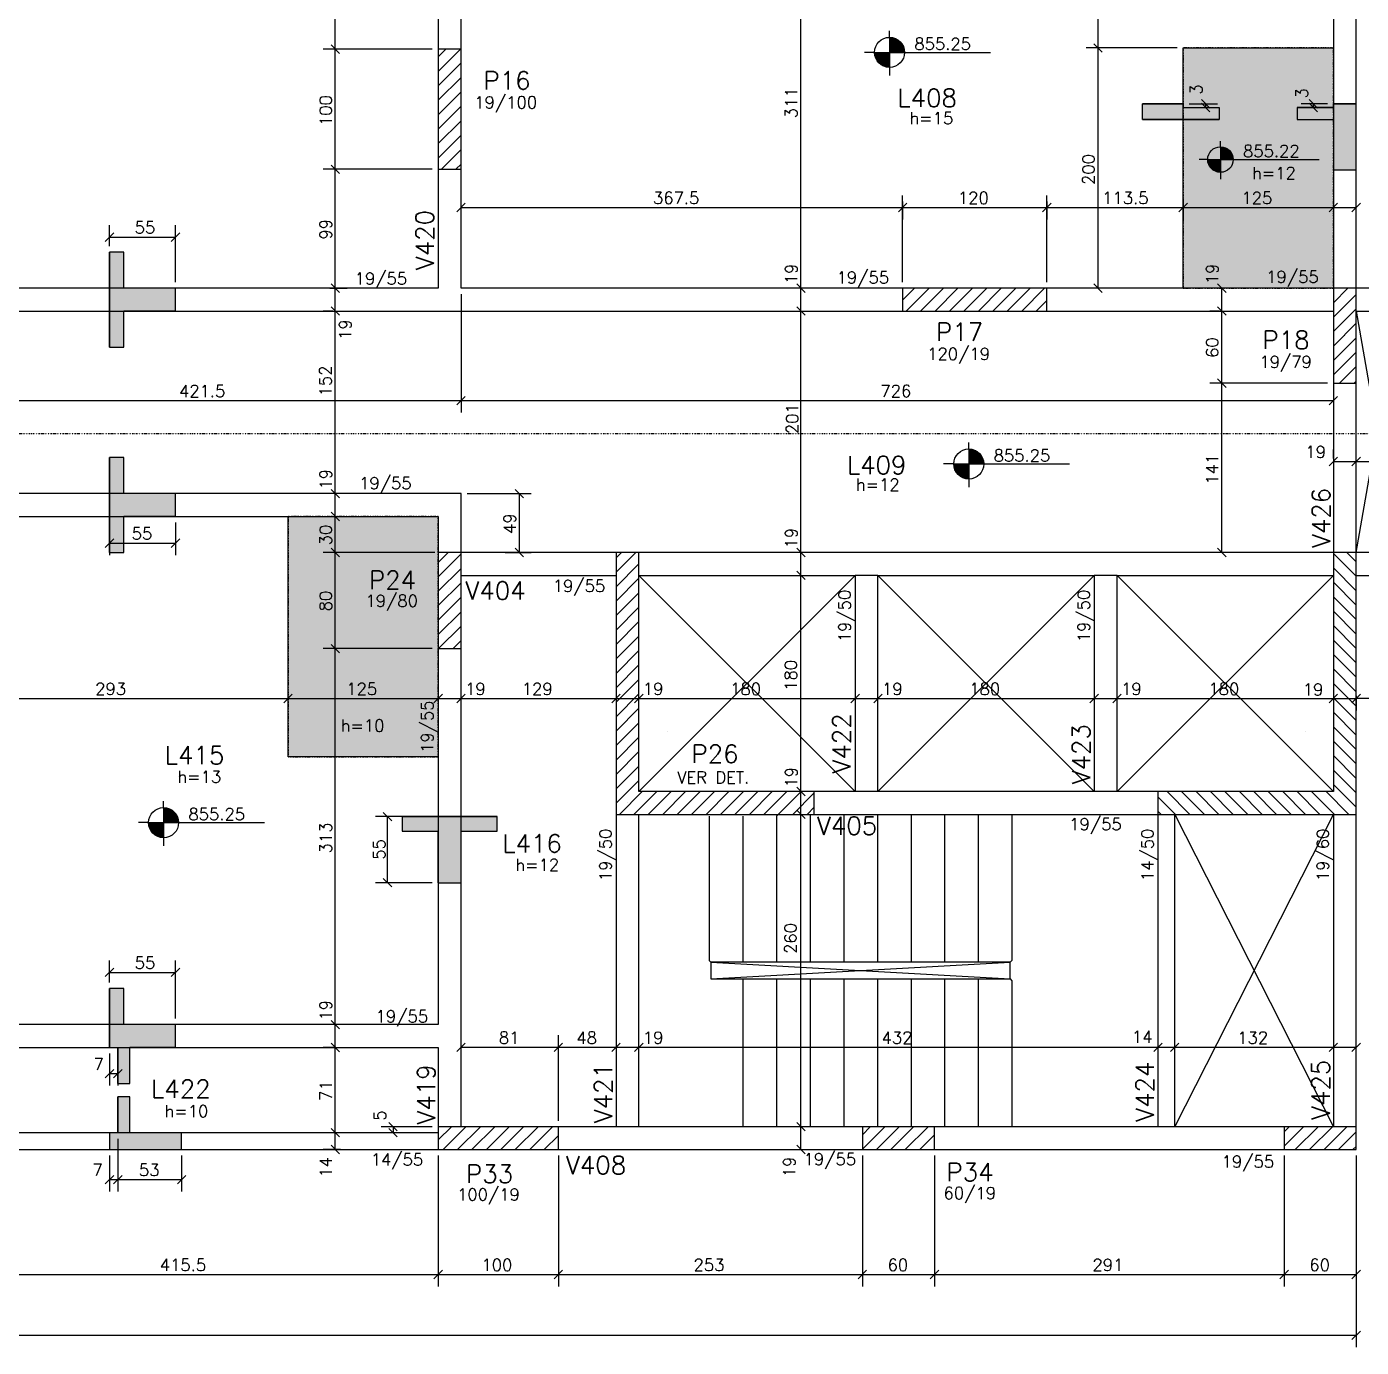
# Model space of a CAD drawing. Extents: x 1435 to 7619, y 830 to 3800.
# Drawn here: x 4366 to 5477, y 1891 to 2991 of the extents above; entities that cross this region are included whole.
import ezdxf

# ---------------------------------------------------------------- set-up
doc = ezdxf.new("R2010")
doc.units = 0
doc.header["$MEASUREMENT"] = 0
doc.linetypes.add('ESTILO_TQS_0004', pattern=[2, 0.5, -0.4, 0.1, -0.4, 0.1, -0.5])
for name, color, linetype in [('1', 1, 'CONTINUOUS'), ('2', 2, 'CONTINUOUS'), ('3', 3, 'CONTINUOUS'), ('4', 4, 'CONTINUOUS'), ('6', 6, 'CONTINUOUS'), ('7', 7, 'CONTINUOUS'), ('8', 8, 'CONTINUOUS'), ('9', 9, 'CONTINUOUS')]:
    doc.layers.add(name, color=color, linetype=linetype)
doc.styles.get("Standard").update_dxf_attribs({"font": 'ROMANS.SHX'})

msp = doc.modelspace()

# ---------------------------------------------------------------- linework, layer by layer
at = {"layer": '1', "linetype": 'Continuous'}
for p, q in [((5472.59, 2553.025), (5507.59, 2754.025)), ((5472.59, 2754.025), (5507.59, 2553.025)), ((5472.59, 2553.025), (5507.59, 2754.025)), ((5472.59, 2754.025), (5507.59, 2553.025)), ((4875.59, 2354.025), (5055.59, 2534.025)), ((4875.59, 2534.025), (5055.59, 2354.025)), ((4875.59, 2354.025), (5055.59, 2534.025)), ((4875.59, 2534.025), (5055.59, 2354.025)), ((5074.59, 2354.025), (5254.59, 2534.025)), ((5074.59, 2534.025), (5254.59, 2354.025)), ((5074.59, 2354.025), (5254.59, 2534.025)), ((5074.59, 2534.025), (5254.59, 2354.025)), ((5273.59, 2354.025), (5453.59, 2534.025)), ((5273.59, 2534.025), (5453.59, 2354.025)), ((5273.59, 2354.025), (5453.59, 2534.025)), ((5273.59, 2534.025), (5453.59, 2354.025)), ((5321.59, 2075.025), (5453.59, 2335.025)), ((5321.59, 2335.025), (5453.59, 2075.025)), ((5321.59, 2075.025), (5453.59, 2335.025)), ((5321.59, 2335.025), (5453.59, 2075.025))]:
    msp.add_line(p, q, dxfattribs=at)
at = {"layer": '2', "linetype": 'Continuous'}
for p, q in [((4626.466779, 2968.489466), (4619.395711, 2975.560534)), ((4626.466779, 2968.489466), (4619.395711, 2975.560534)), ((4626.466779, 2968.489466), (4619.395711, 2975.560534)), ((5261.304787, 2969.489466), (5254.23372, 2976.560534)), ((5261.304787, 2969.489466), (5254.23372, 2976.560534)), ((5343.770676, 2930.013505), (5350.841743, 2922.942437)), ((5343.770676, 2927.013505), (5350.841743, 2919.942437)), ((5433.356939, 2930.013505), (5440.428007, 2922.942437)), ((5433.356939, 2927.013505), (5440.428007, 2919.942437)), ((4626.466779, 2868.489466), (4619.395711, 2875.560534)), ((4626.466779, 2868.489466), (4619.395711, 2875.560534)), ((4724.054466, 2836.645057), (4731.125534, 2843.716124)), ((5091.554466, 2836.645057), (5098.625534, 2843.716124)), ((5211.554466, 2836.645057), (5218.625534, 2843.716124)), ((5211.554466, 2836.645057), (5218.625534, 2843.716124)), ((5325.054466, 2836.645057), (5332.125534, 2843.716124)), ((5325.054466, 2836.645057), (5332.125534, 2843.716124)), ((5450.054466, 2836.645057), (5457.125534, 2843.716124)), ((5450.054466, 2836.645057), (5457.125534, 2843.716124)), ((5450.054466, 2836.645057), (5457.125534, 2843.716124)), ((5469.054466, 2836.645057), (5476.125534, 2843.716124)), ((5469.054466, 2836.645057), (5476.125534, 2843.716124)), ((4431.469817, 2812.023682), (4438.540885, 2819.09475)), ((4431.469817, 2812.023682), (4438.540885, 2819.09475)), ((4486.469817, 2812.023682), (4493.540885, 2819.09475)), ((4486.469817, 2812.023682), (4493.540885, 2819.09475)), ((4626.466779, 2769.489466), (4619.395711, 2776.560534)), ((4626.466779, 2769.489466), (4619.395711, 2776.560534)), ((5014.010328, 2769.489466), (5006.93926, 2776.560534)), ((5014.010328, 2769.489466), (5006.93926, 2776.560534)), ((5014.010328, 2769.489466), (5006.93926, 2776.560534)), ((5261.304787, 2769.489466), (5254.23372, 2776.560534)), ((5364.334157, 2769.489466), (5357.263089, 2776.560534)), ((5364.334157, 2769.489466), (5357.263089, 2776.560534)), ((4626.466779, 2750.489466), (4619.395711, 2757.560534)), ((4626.466779, 2750.489466), (4619.395711, 2757.560534)), ((5014.010328, 2750.489466), (5006.93926, 2757.560534)), ((5014.010328, 2750.489466), (5006.93926, 2757.560534)), ((5155.09, 2763.525), (5155.09, 2763.525)), ((5364.334157, 2750.489466), (5357.263089, 2757.560534)), ((5364.334157, 2750.489466), (5357.263089, 2757.560534)), ((5463.09, 2733.525), (5463.09, 2733.525)), ((5364.334157, 2690.489466), (5357.263089, 2697.560534)), ((5364.334157, 2690.489466), (5357.263089, 2697.560534)), ((4724.054466, 2675.902112), (4731.125534, 2682.973179)), ((4724.054466, 2675.902112), (4731.125534, 2682.973179)), ((5450.054466, 2675.902112), (5457.125534, 2682.973179)), ((5450.054466, 2625.205038), (5457.125534, 2632.276105)), ((5469.054466, 2625.205038), (5476.125534, 2632.276105)), ((5469.054466, 2625.205038), (5476.125534, 2632.276105)), ((4626.466779, 2598.489466), (4619.395711, 2605.560534)), ((4626.466779, 2598.489466), (4619.395711, 2605.560534)), ((4772.554158, 2605.560534), (4779.625226, 2598.489466)), ((4626.466779, 2579.489466), (4619.395711, 2586.560534)), ((4626.466779, 2579.489466), (4619.395711, 2586.560534)), ((4431.469817, 2557.275305), (4438.540885, 2564.346373)), ((4486.469817, 2557.275305), (4493.540885, 2564.346373)), ((4626.466779, 2549.489466), (4619.395711, 2556.560534)), ((4626.466779, 2549.489466), (4619.395711, 2556.560534)), ((4772.554158, 2556.560534), (4779.625226, 2549.489466)), ((5014.010328, 2549.489466), (5006.93926, 2556.560534)), ((5014.010328, 2549.489466), (5006.93926, 2556.560534)), ((5364.334157, 2549.489466), (5357.263089, 2556.560534)), ((5014.010328, 2530.489466), (5006.93926, 2537.560534)), ((5014.010328, 2530.489466), (5006.93926, 2537.560534)), ((4718.09, 2523.025), (4718.09, 2523.025)), ((4626.466779, 2469.489466), (4619.395711, 2476.560534)), ((4626.466779, 2469.489466), (4619.395711, 2476.560534)), ((4580.054466, 2427.94605), (4587.125534, 2435.017118)), ((4580.054466, 2427.94605), (4587.125534, 2435.017118)), ((4705.054466, 2427.94605), (4712.125534, 2435.017118)), ((4705.054466, 2427.94605), (4712.125534, 2435.017118)), ((4705.054466, 2427.94605), (4712.125534, 2435.017118)), ((4724.054466, 2427.94605), (4731.125534, 2435.017118)), ((4724.054466, 2427.94605), (4731.125534, 2435.017118)), ((4853.054466, 2427.94605), (4860.125534, 2435.017118)), ((4853.054466, 2427.94605), (4860.125534, 2435.017118)), ((4872.054466, 2427.94605), (4879.125534, 2435.017118)), ((4872.054466, 2427.94605), (4879.125534, 2435.017118)), ((5052.054466, 2427.94605), (5059.125534, 2435.017118)), ((5052.054466, 2427.94605), (5059.125534, 2435.017118)), ((5071.054466, 2427.94605), (5078.125534, 2435.017118)), ((5071.054466, 2427.94605), (5078.125534, 2435.017118)), ((5251.054466, 2427.94605), (5258.125534, 2435.017118)), ((5251.054466, 2427.94605), (5258.125534, 2435.017118)), ((5270.054466, 2427.94605), (5277.125534, 2435.017118)), ((5270.054466, 2427.94605), (5277.125534, 2435.017118)), ((5450.054466, 2427.94605), (5457.125534, 2435.017118)), ((5450.054466, 2427.94605), (5457.125534, 2435.017118)), ((5469.054466, 2427.94605), (5476.125534, 2435.017118)), ((5469.054466, 2427.94605), (5476.125534, 2435.017118)), ((5476.125534, 2435.017118), (5469.054466, 2427.94605)), ((4899.180659, 2404.115659), (4899.180659, 2404.115659)), ((5429.999341, 2404.115659), (5429.999341, 2404.115659)), ((5014.010328, 2350.489466), (5006.93926, 2357.560534)), ((5014.010328, 2350.489466), (5006.93926, 2357.560534)), ((4866.09, 2344.525), (4866.09, 2344.525)), ((4669.947986, 2329.642791), (4662.876919, 2336.713858)), ((4669.947986, 2329.642791), (4662.876919, 2336.713858)), ((5014.010328, 2331.489466), (5006.93926, 2338.560534)), ((5014.010328, 2331.489466), (5006.93926, 2338.560534)), ((4669.947986, 2274.642791), (4662.876919, 2281.713858)), ((4669.947986, 2274.642791), (4662.876919, 2281.713858)), ((4431.469817, 2199.988981), (4438.540885, 2207.060049)), ((4431.469817, 2199.988981), (4438.540885, 2207.060049)), ((4486.469817, 2199.988981), (4493.540885, 2207.060049)), ((4486.469817, 2199.988981), (4493.540885, 2207.060049)), ((4626.466779, 2156.489466), (4619.395711, 2163.560534)), ((4626.466779, 2156.489466), (4619.395711, 2163.560534)), ((4626.466779, 2137.489466), (4619.395711, 2144.560534)), ((4626.466779, 2137.489466), (4619.395711, 2144.560534)), ((4724.054466, 2137.600859), (4731.125534, 2144.671927)), ((4805.054466, 2137.600859), (4812.125534, 2144.671927)), ((4805.054466, 2137.600859), (4812.125534, 2144.671927)), ((4853.054466, 2137.600859), (4860.125534, 2144.671927)), ((4853.054466, 2137.600859), (4860.125534, 2144.671927)), ((4872.054466, 2137.600859), (4879.125534, 2144.671927)), ((4872.054466, 2137.600859), (4879.125534, 2144.671927)), ((5304.054466, 2137.600859), (5311.125534, 2144.671927)), ((5304.054466, 2137.600859), (5311.125534, 2144.671927)), ((5318.054466, 2137.600859), (5325.125534, 2144.671927)), ((5318.054466, 2137.600859), (5325.125534, 2144.671927)), ((5450.054466, 2137.600859), (5457.125534, 2144.671927)), ((5450.054466, 2137.600859), (5457.125534, 2144.671927)), ((5469.054466, 2137.600859), (5476.125534, 2144.671927)), ((4431.469817, 2115.695846), (4438.540885, 2122.766914)), ((4431.469817, 2115.695846), (4438.540885, 2122.766914)), ((4438.469817, 2115.695846), (4445.540885, 2122.766914)), ((4438.469817, 2115.695846), (4445.540885, 2122.766914)), ((4667.453639, 2078.560534), (4674.524707, 2071.489466)), ((5014.010328, 2071.489466), (5006.93926, 2078.560534)), ((5014.010328, 2071.489466), (5006.93926, 2078.560534)), ((4626.466779, 2066.489466), (4619.395711, 2073.560534)), ((4626.466779, 2066.489466), (4619.395711, 2073.560534)), ((4667.453639, 2073.560534), (4674.524707, 2066.489466)), ((4626.466779, 2052.489466), (4619.395711, 2059.560534)), ((4758.59, 2065.525), (4758.59, 2065.525)), ((5014.010328, 2052.489466), (5006.93926, 2059.560534)), ((5091.59, 2065.525), (5091.59, 2065.525)), ((5442.59, 2065.525), (5442.59, 2065.525)), ((4431.469817, 2027.494242), (4438.540885, 2034.56531)), ((4431.469817, 2027.494242), (4438.540885, 2034.56531)), ((4438.469817, 2027.494242), (4445.540885, 2034.56531)), ((4438.469817, 2027.494242), (4445.540885, 2034.56531)), ((4438.469817, 2027.494242), (4445.540885, 2034.56531)), ((4438.469817, 2027.494242), (4445.540885, 2034.56531)), ((4491.469817, 2027.494242), (4498.540885, 2034.56531)), ((4491.469817, 2027.494242), (4498.540885, 2034.56531)), ((4705.054466, 1948.438085), (4712.125534, 1955.509152)), ((4705.054466, 1948.438085), (4712.125534, 1955.509152)), ((4805.054466, 1948.438085), (4812.125534, 1955.509152)), ((4805.054466, 1948.438085), (4812.125534, 1955.509152)), ((5058.054466, 1948.438085), (5065.125534, 1955.509152)), ((5058.054466, 1948.438085), (5065.125534, 1955.509152)), ((5118.054466, 1948.438085), (5125.125534, 1955.509152)), ((5118.054466, 1948.438085), (5125.125534, 1955.509152)), ((5409.054466, 1948.438085), (5416.125534, 1955.509152)), ((5409.054466, 1948.438085), (5416.125534, 1955.509152)), ((5469.054466, 1948.438085), (5476.125534, 1955.509152)), ((5469.054466, 1897.874697), (5476.125534, 1904.945765))]:
    msp.add_line(p, q, dxfattribs=at)
at = {"layer": '3', "linetype": 'Continuous'}
for p, q in [((5084.206759, 2981.866482), (5084.206759, 2987.371226)), ((5084.206759, 2981.866482), (5084.206759, 2956.866482)), ((5084.206759, 2981.259135), (5088.055884, 2981.259135)), ((5084.206759, 2980.466286), (5089.955222, 2980.466286)), ((5084.206759, 2979.673437), (5091.279017, 2979.673437)), ((5084.206759, 2978.880576), (5092.314278, 2978.880576)), ((5084.206759, 2978.087786), (5093.161618, 2978.087786)), ((5084.206759, 2977.294937), (5093.870627, 2977.294937)), ((4708.59, 2953.550969), (4727.064031, 2972.025)), ((4708.59, 2965.571784), (4715.043216, 2972.025)), ((5071.706759, 2969.366482), (5063.280055, 2969.366482)), ((5084.206712, 2968.573681), (5071.706712, 2968.573681)), ((5071.706759, 2969.366482), (5096.706759, 2969.366482)), ((5084.206712, 2967.780832), (5071.807706, 2967.780832)), ((5084.206712, 2966.987983), (5071.935069, 2966.987983)), ((5084.206712, 2966.195134), (5072.115695, 2966.195134)), ((5084.206759, 2976.502076), (5094.469964, 2976.502076)), ((5084.206759, 2975.709227), (5094.977986, 2975.709227)), ((5084.206759, 2974.916378), (5095.40714, 2974.916378)), ((5084.206759, 2974.123529), (5095.766198, 2974.123529)), ((5084.206759, 2973.33068), (5096.061503, 2973.33068)), ((5084.206759, 2972.537878), (5096.297776, 2972.537878)), ((5084.206759, 2971.745029), (5096.478354, 2971.745029)), ((5084.206759, 2970.95218), (5096.605765, 2970.95218)), ((5084.206759, 2970.159331), (5096.706759, 2970.159331)), ((5096.706759, 2969.366482), (5168.129508, 2969.366482)), ((4708.59, 2941.530154), (4727.59, 2960.530154)), ((5084.206712, 2965.402332), (5072.351968, 2965.402332)), ((5084.206712, 2964.609436), (5072.647273, 2964.609436)), ((5084.206712, 2963.816634), (5073.006331, 2963.816634)), ((5084.206712, 2963.023785), (5073.435485, 2963.023785)), ((5084.206712, 2962.230936), (5073.943507, 2962.230936)), ((5084.206712, 2961.438087), (5074.542891, 2961.438087)), ((5084.206712, 2960.645286), (5075.251853, 2960.645286)), ((5084.206712, 2959.852377), (5076.099192, 2959.852377)), ((5084.206712, 2959.059576), (5077.134454, 2959.059576)), ((5084.206712, 2958.266726), (5078.458249, 2958.266726)), ((5084.206712, 2957.473877), (5080.357634, 2957.473877)), ((5084.206759, 2956.866482), (5084.206759, 2949.99795)), ((4708.59, 2929.509339), (4727.59, 2948.509339)), ((4708.59, 2917.488523), (4727.59, 2936.488523)), ((4708.59, 2905.467708), (4727.59, 2924.467708)), ((4708.59, 2893.446893), (4727.59, 2912.446893)), ((4708.59, 2881.426077), (4727.59, 2900.426077)), ((4711.209738, 2872.025), (4727.59, 2888.405262)), ((5359.632692, 2890.7704), (5359.632692, 2895.449432)), ((5359.632692, 2890.7704), (5359.632692, 2869.5204)), ((5359.632692, 2890.254155), (5362.904448, 2890.254155)), ((5359.632692, 2889.580233), (5364.518885, 2889.580233)), ((5359.632692, 2888.906311), (5365.644111, 2888.906311)), ((5359.632692, 2888.232379), (5366.524083, 2888.232379)), ((5349.007692, 2880.1454), (5341.844993, 2880.1454)), ((5359.632651, 2879.471519), (5349.007651, 2879.471519)), ((5349.007692, 2880.1454), (5370.257692, 2880.1454)), ((5359.632651, 2878.797597), (5349.093496, 2878.797597)), ((5359.632651, 2878.123675), (5349.201755, 2878.123675)), ((5359.632651, 2877.449754), (5349.355287, 2877.449754)), ((5359.632692, 2887.558508), (5367.244322, 2887.558508)), ((5359.632692, 2886.884587), (5367.84698, 2886.884587)), ((5359.632692, 2886.210655), (5368.356416, 2886.210655)), ((5359.632692, 2885.536733), (5368.788235, 2885.536733)), ((5359.632692, 2884.862811), (5369.153015, 2884.862811)), ((5359.632692, 2884.18889), (5369.458215, 2884.18889)), ((5359.632692, 2883.514968), (5369.709224, 2883.514968)), ((5359.632692, 2882.841087), (5369.910056, 2882.841087)), ((5359.632692, 2882.167165), (5370.063548, 2882.167165)), ((5359.632692, 2881.493243), (5370.171847, 2881.493243)), ((5359.632692, 2880.819322), (5370.257692, 2880.819322)), ((5370.257692, 2880.1454), (5441.680441, 2880.1454)), ((4723.230553, 2872.025), (4727.59, 2876.384447)), ((5359.632651, 2876.775872), (5349.556119, 2876.775872)), ((5359.632651, 2876.10191), (5349.807128, 2876.10191)), ((5359.632651, 2875.428029), (5350.112328, 2875.428029)), ((5359.632651, 2874.754107), (5350.477108, 2874.754107)), ((5359.632651, 2874.080186), (5350.908927, 2874.080186)), ((5359.632651, 2873.406264), (5351.418404, 2873.406264)), ((5359.632651, 2872.732383), (5352.021021, 2872.732383)), ((5359.632651, 2872.05841), (5352.74126, 2872.05841)), ((5359.632651, 2871.384529), (5353.621232, 2871.384529)), ((5359.632651, 2870.710607), (5354.746458, 2870.710607)), ((5359.632651, 2870.036686), (5356.360936, 2870.036686)), ((5359.632692, 2869.5204), (5359.632692, 2863.682147)), ((5095.09, 2763.051836), (5105.063164, 2773.025)), ((5098.08398, 2754.025), (5117.08398, 2773.025)), ((5110.104795, 2754.025), (5129.104795, 2773.025)), ((5122.12561, 2754.025), (5141.12561, 2773.025)), ((5134.146425, 2754.025), (5153.146425, 2773.025)), ((5146.167241, 2754.025), (5165.167241, 2773.025)), ((5158.188056, 2754.025), (5177.188056, 2773.025)), ((5170.208871, 2754.025), (5189.208871, 2773.025)), ((5182.229687, 2754.025), (5201.229687, 2773.025)), ((5194.250502, 2754.025), (5213.250502, 2773.025)), ((5453.59, 2760.927377), (5465.687623, 2773.025)), ((5453.59, 2772.948193), (5453.666807, 2773.025)), ((5453.59, 2748.906562), (5472.59, 2767.906562)), ((5206.271317, 2754.025), (5215.09, 2762.843683)), ((5453.59, 2736.885747), (5472.59, 2755.885747)), ((5453.59, 2724.864931), (5472.59, 2743.864931)), ((5453.59, 2712.844116), (5472.59, 2731.844116)), ((5453.59, 2700.823301), (5472.59, 2719.823301)), ((5458.812514, 2694.025), (5472.59, 2707.802486)), ((5470.83333, 2694.025), (5472.59, 2695.78167)), ((5150.186795, 2639.215016), (5150.186795, 2644.71976)), ((5150.186795, 2639.215016), (5150.186795, 2614.215016)), ((5150.186795, 2638.607669), (5154.03592, 2638.607669)), ((5150.186795, 2637.81482), (5155.935258, 2637.81482)), ((5150.186795, 2637.021971), (5157.259053, 2637.021971)), ((5150.186795, 2636.22911), (5158.294314, 2636.22911)), ((5150.186795, 2635.43632), (5159.141654, 2635.43632)), ((5150.186795, 2634.643471), (5159.850663, 2634.643471)), ((5150.186795, 2633.85061), (5160.45, 2633.85061)), ((5150.186795, 2633.057761), (5160.958022, 2633.057761)), ((5137.686795, 2626.715016), (5129.260091, 2626.715016)), ((5150.186747, 2625.922215), (5137.686747, 2625.922215)), ((5137.686795, 2626.715016), (5162.686795, 2626.715016)), ((5150.186747, 2625.129366), (5137.787741, 2625.129366)), ((5150.186747, 2624.336517), (5137.915105, 2624.336517)), ((5150.186747, 2623.543668), (5138.095731, 2623.543668)), ((5150.186747, 2622.750866), (5138.332003, 2622.750866)), ((5150.186747, 2621.95797), (5138.627309, 2621.95797)), ((5150.186795, 2632.264912), (5161.387175, 2632.264912)), ((5150.186795, 2631.472063), (5161.746234, 2631.472063)), ((5150.186795, 2630.679214), (5162.041539, 2630.679214)), ((5150.186795, 2629.886413), (5162.277812, 2629.886413)), ((5150.186795, 2629.093564), (5162.45839, 2629.093564)), ((5150.186795, 2628.300715), (5162.585801, 2628.300715)), ((5150.186795, 2627.507865), (5162.686795, 2627.507865)), ((5162.686795, 2626.715016), (5234.109544, 2626.715016)), ((5150.186747, 2621.165168), (5138.986367, 2621.165168)), ((5150.186747, 2620.372319), (5139.41552, 2620.372319)), ((5150.186747, 2619.57947), (5139.923543, 2619.57947)), ((5150.186747, 2618.786621), (5140.522927, 2618.786621)), ((5150.186747, 2617.99382), (5141.231889, 2617.99382)), ((5150.186747, 2617.200911), (5142.079228, 2617.200911)), ((5150.186747, 2616.40811), (5143.114489, 2616.40811)), ((5150.186747, 2615.615261), (5144.438285, 2615.615261)), ((5150.186747, 2614.822412), (5146.33767, 2614.822412)), ((5150.186795, 2614.215016), (5150.186795, 2607.346484)), ((4708.59, 2544.84325), (4716.77175, 2553.025)), ((4708.59, 2532.822434), (4727.59, 2551.822434)), ((4856.59, 2536.572651), (4873.042349, 2553.025)), ((4856.59, 2548.593466), (4861.021534, 2553.025)), ((5453.59, 2552.272977), (5472.59, 2533.272977)), ((5464.858792, 2553.025), (5472.59, 2545.293792)), ((4708.59, 2520.801619), (4727.59, 2539.801619)), ((4856.59, 2524.551836), (4875.59, 2543.551836)), ((5453.59, 2540.252161), (5472.59, 2521.252161)), ((4708.59, 2508.780804), (4727.59, 2527.780804)), ((4856.59, 2512.53102), (4875.59, 2531.53102)), ((5453.59, 2528.231346), (5472.59, 2509.231346)), ((4708.59, 2496.759988), (4727.59, 2515.759988)), ((4856.59, 2500.510205), (4875.59, 2519.510205)), ((5453.59, 2516.210531), (5472.59, 2497.210531)), ((4708.59, 2484.739173), (4727.59, 2503.739173)), ((4856.59, 2488.48939), (4875.59, 2507.48939)), ((5453.59, 2504.189715), (5472.59, 2485.189715)), ((4708.896642, 2473.025), (4727.59, 2491.718358)), ((4856.59, 2476.468575), (4875.59, 2495.468575)), ((5453.59, 2492.1689), (5472.59, 2473.1689)), ((4720.917457, 2473.025), (4727.59, 2479.697543)), ((4856.59, 2464.447759), (4875.59, 2483.447759)), ((5453.59, 2480.148085), (5472.59, 2461.148085)), ((4856.59, 2452.426944), (4875.59, 2471.426944)), ((5453.59, 2468.12727), (5472.59, 2449.12727)), ((4856.59, 2440.406129), (4875.59, 2459.406129)), ((5453.59, 2456.106454), (5472.59, 2437.106454)), ((4856.59, 2428.385313), (4875.59, 2447.385313)), ((5453.59, 2444.085639), (5472.59, 2425.085639)), ((4856.59, 2416.364498), (4875.59, 2435.364498)), ((4856.59, 2404.343683), (4875.59, 2423.343683)), ((5453.59, 2432.064824), (5472.59, 2413.064824)), ((4856.59, 2392.322868), (4875.59, 2411.322868)), ((5453.59, 2420.044009), (5472.59, 2401.044009)), ((4856.59, 2380.302052), (4875.59, 2399.302052)), ((5453.59, 2408.023193), (5472.59, 2389.023193)), ((5453.59, 2396.002378), (5472.59, 2377.002378)), ((4856.59, 2368.281237), (4875.59, 2387.281237)), ((5453.59, 2383.981563), (5472.59, 2364.981563)), ((4856.59, 2356.260422), (4875.59, 2375.260422)), ((5453.59, 2371.960747), (5472.59, 2352.960747)), ((4856.59, 2344.239606), (4875.59, 2363.239606)), ((5453.59, 2359.939932), (5472.59, 2340.939932)), ((4480.042199, 2340.645008), (4480.042199, 2346.149752)), ((4859.396209, 2335.025), (4878.396209, 2354.025)), ((4871.417024, 2335.025), (4890.417024, 2354.025)), ((4883.437839, 2335.025), (4902.437839, 2354.025)), ((4895.458655, 2335.025), (4914.458655, 2354.025)), ((4907.47947, 2335.025), (4926.47947, 2354.025)), ((4919.500285, 2335.025), (4938.500285, 2354.025)), ((4931.521101, 2335.025), (4950.521101, 2354.025)), ((4943.541916, 2335.025), (4962.541916, 2354.025)), ((4955.562731, 2335.025), (4974.562731, 2354.025)), ((4967.583546, 2335.025), (4986.583546, 2354.025)), ((4979.604362, 2335.025), (4998.604362, 2354.025)), ((4991.625177, 2335.025), (5010.625177, 2354.025)), ((5003.645992, 2335.025), (5021.59, 2352.969008)), ((5307.59, 2349.669333), (5322.234333, 2335.025)), ((5315.255149, 2354.025), (5334.255149, 2335.025)), ((5327.275964, 2354.025), (5346.275964, 2335.025)), ((5339.296779, 2354.025), (5358.296779, 2335.025)), ((5351.317595, 2354.025), (5370.317595, 2335.025)), ((5363.33841, 2354.025), (5382.33841, 2335.025)), ((5375.359225, 2354.025), (5394.359225, 2335.025)), ((5387.38004, 2354.025), (5406.38004, 2335.025)), ((5399.400856, 2354.025), (5418.400856, 2335.025)), ((5411.421671, 2354.025), (5430.421671, 2335.025)), ((5423.442486, 2354.025), (5442.442486, 2335.025)), ((5435.463302, 2354.025), (5454.463302, 2335.025)), ((5447.484117, 2354.025), (5466.484117, 2335.025)), ((4480.042199, 2340.645008), (4480.042199, 2315.645008)), ((4480.042199, 2340.037661), (4483.891324, 2340.037661)), ((4480.042199, 2339.244811), (4485.790662, 2339.244811)), ((4480.042199, 2338.451962), (4487.114457, 2338.451962)), ((4480.042199, 2337.659101), (4488.149719, 2337.659101)), ((4480.042199, 2336.866312), (4488.997058, 2336.866312)), ((4480.042199, 2336.073463), (4489.706067, 2336.073463)), ((4480.042199, 2335.280602), (4490.305404, 2335.280602)), ((4480.042199, 2334.487753), (4490.813426, 2334.487753)), ((4480.042199, 2333.694904), (4491.24258, 2333.694904)), ((4480.042199, 2332.902055), (4491.601638, 2332.902055)), ((5015.666807, 2335.025), (5021.59, 2340.948193)), ((5307.59, 2337.648518), (5310.213518, 2335.025)), ((4467.542199, 2328.145008), (4459.115495, 2328.145008)), ((4480.042152, 2327.352207), (4467.542152, 2327.352207)), ((4467.542199, 2328.145008), (4492.542199, 2328.145008)), ((4480.042152, 2326.559358), (4467.643146, 2326.559358)), ((4480.042152, 2325.766509), (4467.770509, 2325.766509)), ((4480.042152, 2324.973659), (4467.951135, 2324.973659)), ((4480.042152, 2324.180858), (4468.187408, 2324.180858)), ((4480.042152, 2323.387961), (4468.482713, 2323.387961)), ((4480.042152, 2322.59516), (4468.841771, 2322.59516)), ((4480.042152, 2321.802311), (4469.270925, 2321.802311)), ((4480.042199, 2332.109206), (4491.896943, 2332.109206)), ((4480.042199, 2331.316404), (4492.133216, 2331.316404)), ((4480.042199, 2330.523555), (4492.313794, 2330.523555)), ((4480.042199, 2329.730706), (4492.441205, 2329.730706)), ((4480.042199, 2328.937857), (4492.542199, 2328.937857)), ((4492.542199, 2328.145008), (4563.964948, 2328.145008)), ((4480.042152, 2321.009462), (4469.778947, 2321.009462)), ((4480.042152, 2320.216613), (4470.378331, 2320.216613)), ((4480.042152, 2319.423811), (4471.087293, 2319.423811)), ((4480.042152, 2318.630903), (4471.934633, 2318.630903)), ((4480.042152, 2317.838101), (4472.969894, 2317.838101)), ((4480.042152, 2317.045252), (4474.293689, 2317.045252)), ((4480.042152, 2316.252403), (4476.193074, 2316.252403)), ((4480.042199, 2315.645008), (4480.042199, 2308.776476)), ((4708.59, 2064.010638), (4719.604362, 2075.025)), ((4712.625177, 2056.025), (4731.625177, 2075.025)), ((4724.645992, 2056.025), (4743.645992, 2075.025)), ((4736.666807, 2056.025), (4755.666807, 2075.025)), ((4748.687623, 2056.025), (4767.687623, 2075.025)), ((4760.708438, 2056.025), (4779.708438, 2075.025)), ((4772.729253, 2056.025), (4791.729253, 2075.025)), ((4784.750069, 2056.025), (4803.750069, 2075.025)), ((4796.770884, 2056.025), (4808.59, 2067.844116)), ((5061.59, 2056.38618), (5080.22882, 2075.025)), ((5061.59, 2068.406995), (5068.208005, 2075.025)), ((5073.249635, 2056.025), (5092.249635, 2075.025)), ((5085.270451, 2056.025), (5104.270451, 2075.025)), ((5097.291266, 2056.025), (5116.291266, 2075.025)), ((5109.312081, 2056.025), (5121.59, 2068.302919)), ((5412.59, 2058.782537), (5428.832463, 2075.025)), ((5412.59, 2070.803352), (5416.811648, 2075.025)), ((5421.853278, 2056.025), (5440.853278, 2075.025)), ((5433.874094, 2056.025), (5452.874094, 2075.025)), ((5445.894909, 2056.025), (5464.894909, 2075.025)), ((5457.915724, 2056.025), (5472.59, 2070.699276)), ((5121.332896, 2056.025), (5121.59, 2056.282104)), ((5469.93654, 2056.025), (5472.59, 2058.67846))]:
    msp.add_line(p, q, dxfattribs=at)
for points in [[(4708.59, 3053.025), (4708.59, 2972.025)], [(4727.59, 2972.025), (4727.59, 3053.025)], [(5453.59, 3053.025), (5453.59, 2773.025)], [(5472.59, 2773.025), (5472.59, 3053.025)], [(4708.59, 2872.025), (4708.59, 2773.025)], [(4727.59, 2773.025), (4727.59, 2872.025)], [(4708.59, 2773.025), (4306.09, 2773.025)], [(5095.09, 2773.025), (4727.59, 2773.025)], [(5453.59, 2773.025), (5215.09, 2773.025)], [(5521.59, 2773.025), (5472.59, 2773.025)], [(4306.09, 2754.025), (4718.09, 2754.025)], [(4718.09, 2754.025), (5095.09, 2754.025)], [(5215.09, 2754.025), (5453.59, 2754.025)], [(5472.59, 2754.025), (5507.59, 2754.025)], [(5453.59, 2694.025), (5453.59, 2553.025)], [(5472.59, 2553.025), (5472.59, 2694.025)], [(4727.59, 2602.025), (4281.09, 2602.025)], [(4727.59, 2553.025), (4727.59, 2602.025)], [(4290.59, 2583.025), (4708.59, 2583.025)], [(4708.59, 2583.025), (4708.59, 2553.025)], [(4856.59, 2553.025), (4727.59, 2553.025)], [(5065.09, 2553.025), (4875.59, 2553.025)], [(5264.09, 2553.025), (5065.09, 2553.025)], [(5453.59, 2553.025), (5264.09, 2553.025)], [(5507.59, 2553.025), (5472.59, 2553.025)], [(4727.59, 2534.025), (4856.59, 2534.025)], [(4875.59, 2534.025), (5055.59, 2534.025)], [(5055.59, 2534.025), (5055.59, 2354.025)], [(5074.59, 2534.025), (5055.59, 2534.025)], [(5074.59, 2534.025), (5254.59, 2534.025)], [(5074.59, 2354.025), (5074.59, 2534.025)], [(5254.59, 2534.025), (5254.59, 2354.025)], [(5273.59, 2534.025), (5254.59, 2534.025)], [(5273.59, 2534.025), (5453.59, 2534.025)], [(5273.59, 2354.025), (5273.59, 2534.025)], [(5472.59, 2534.025), (5521.59, 2534.025)], [(4708.59, 2473.025), (4708.59, 2160.025)], [(4727.59, 2157.747239), (4727.59, 2473.025)], [(5055.59, 2354.025), (5021.59, 2354.025)], [(5074.59, 2354.025), (5055.59, 2354.025)], [(5254.59, 2354.025), (5074.59, 2354.025)], [(5273.59, 2354.025), (5254.59, 2354.025)], [(5307.59, 2354.025), (5273.59, 2354.025)], [(4856.59, 2335.025), (4856.59, 2075.025)], [(4875.59, 2075.025), (4875.59, 2335.025)], [(5021.59, 2335.025), (5065.09, 2335.025)], [(5065.09, 2335.025), (5264.09, 2335.025)], [(5264.09, 2335.025), (5307.59, 2335.025)], [(5307.59, 2335.025), (5307.59, 2075.025)], [(5321.59, 2075.025), (5321.59, 2335.025)], [(5453.59, 2335.025), (5453.59, 2075.025)], [(5472.59, 2075.025), (5472.59, 2335.025)], [(4708.59, 2160.025), (4290.59, 2160.025)], [(4727.59, 2075.025), (4727.59, 2157.747239)], [(4290.59, 2141.025), (4708.59, 2141.025)], [(4708.59, 2141.025), (4708.59, 2075.025)], [(4708.59, 2070.025), (4293.09, 2070.025)], [(4856.59, 2075.025), (4808.59, 2075.025)], [(4875.59, 2075.025), (4856.59, 2075.025)], [(5061.59, 2075.025), (4875.59, 2075.025)], [(5307.59, 2075.025), (5121.59, 2075.025)], [(5321.59, 2075.025), (5307.59, 2075.025)], [(5412.59, 2075.025), (5321.59, 2075.025)], [(4293.09, 2056.025), (4708.59, 2056.025)], [(4808.59, 2056.025), (4866.09, 2056.025)], [(4866.09, 2056.025), (5061.59, 2056.025)], [(5121.59, 2056.025), (5314.59, 2056.025)], [(5314.59, 2056.025), (5412.59, 2056.025)]]:
    msp.add_lwpolyline(points, dxfattribs=at)
at = {"layer": '3', "linetype": 'ESTILO_TQS_0004'}
for points in [[(5328.59, 2773.025), (5453.59, 2773.025), (5453.59, 2973.025), (5328.59, 2973.025), (5328.59, 2773.025)], [(4583.59, 2383.025), (4708.59, 2383.025), (4708.59, 2583.025), (4583.59, 2583.025), (4583.59, 2383.025)]]:
    msp.add_lwpolyline(points, dxfattribs=at)
at = {"layer": '3', "linetype": 'Continuous'}
for centre, radius in [((5084.206759, 2969.366482), 12.5), ((5359.632692, 2880.1454), 10.625), ((5150.186795, 2626.715016), 12.5), ((4480.042199, 2328.145008), 12.5)]:
    msp.add_circle(centre, radius, dxfattribs=at)
at = {"layer": '6', "linetype": 'Continuous'}
for p, q in [((5328.59, 2926.477971), (5294.621745, 2926.477971)), ((5328.59, 2923.477971), (5328.59, 2926.477971)), ((5328.59, 2923.477971), (5358.59, 2923.477971)), ((5423.59, 2923.477971), (5453.59, 2923.477971)), ((5453.59, 2926.477971), (5472.59, 2926.477971)), ((5453.59, 2923.477971), (5453.59, 2926.477971)), ((5472.59, 2926.477971), (5472.59, 2926.477971)), ((5472.59, 2914.477971), (5472.59, 2926.477971)), ((5294.621745, 2913.477971), (5358.59, 2913.477971)), ((5423.59, 2913.477971), (5453.59, 2913.477971)), ((5453.59, 2913.477971), (5453.59, 2871.477971)), ((5472.59, 2871.477971), (5472.59, 2914.477971)), ((5472.59, 2914.477971), (5472.59, 2914.477971)), ((5453.59, 2871.477971), (5472.59, 2871.477971)), ((4435.005351, 2773.025), (4435.005351, 2803.025)), ((4447.005351, 2773.025), (4447.005351, 2803.025)), ((4435.005351, 2754.025), (4435.005351, 2773.025)), ((4490.005351, 2773.025), (4447.005351, 2773.025)), ((4490.005351, 2754.025), (4490.005351, 2773.025)), ((4435.005351, 2724.025), (4435.005351, 2754.025)), ((4447.005351, 2724.025), (4447.005351, 2754.025)), ((4490.005351, 2754.025), (4447.005351, 2754.025)), ((4435.005351, 2602.025), (4435.005351, 2632.025)), ((4447.005351, 2602.025), (4447.005351, 2632.025)), ((4435.005351, 2583.025), (4435.005351, 2602.025)), ((4490.005351, 2602.025), (4447.005351, 2602.025)), ((4490.005351, 2583.025), (4490.005351, 2602.025)), ((4435.005351, 2553.025), (4435.005351, 2583.025)), ((4447.005351, 2553.025), (4447.005351, 2583.025)), ((4490.005351, 2583.025), (4447.005351, 2583.025)), ((4678.59, 2333.178324), (4708.59, 2333.178324)), ((4708.59, 2333.178324), (4727.59, 2333.178324)), ((4727.59, 2333.178324), (4757.59, 2333.178324)), ((4678.59, 2321.178324), (4708.59, 2321.178324)), ((4708.59, 2278.178324), (4708.59, 2321.178324)), ((4727.59, 2278.178324), (4727.59, 2321.178324)), ((4727.59, 2321.178324), (4757.59, 2321.178324)), ((4708.59, 2278.178324), (4727.59, 2278.178324)), ((4435.005351, 2160.025), (4435.005351, 2190.025)), ((4447.005351, 2160.025), (4447.005351, 2190.025)), ((4435.005351, 2141.025), (4435.005351, 2160.025)), ((4490.005351, 2160.025), (4447.005351, 2160.025)), ((4490.005351, 2141.025), (4490.005351, 2160.025)), ((4435.005351, 2141.025), (4442.005351, 2141.025)), ((4442.005351, 2141.025), (4442.005351, 2141.025)), ((4442.005351, 2111.025), (4442.005351, 2141.025)), ((4452.005351, 2111.025), (4452.005351, 2141.025)), ((4490.005351, 2141.025), (4452.005351, 2141.025)), ((4442.005351, 2100.025), (4442.005351, 2100.025)), ((4442.005351, 2070.025), (4442.005351, 2100.025)), ((4452.005351, 2070.025), (4452.005351, 2100.025)), ((4442.005351, 2070.025), (4435.005351, 2070.025)), ((4435.005351, 2070.025), (4435.005351, 2056.025)), ((4495.005351, 2070.025), (4452.005351, 2070.025)), ((4495.005351, 2056.025), (4495.005351, 2070.025)), ((4435.005351, 2056.025), (4495.005351, 2056.025))]:
    msp.add_line(p, q, dxfattribs=at)
at = {"layer": '7', "linetype": 'Continuous'}
for points in [[(4708.59, 2872.025), (4727.59, 2872.025), (4727.59, 2972.025), (4708.59, 2972.025), (4708.59, 2872.025)], [(5095.09, 2754.025), (5215.09, 2754.025), (5215.09, 2773.025), (5095.09, 2773.025), (5095.09, 2754.025)], [(5453.59, 2694.025), (5472.59, 2694.025), (5472.59, 2773.025), (5453.59, 2773.025), (5453.59, 2694.025)], [(4708.59, 2473.025), (4727.59, 2473.025), (4727.59, 2553.025), (4708.59, 2553.025), (4708.59, 2473.025)], [(4856.59, 2335.025), (5021.59, 2335.025), (5021.59, 2354.025), (4875.59, 2354.025), (4875.59, 2553.025), (4856.59, 2553.025), (4856.59, 2335.025)], [(5472.59, 2335.025), (5472.59, 2553.025), (5453.59, 2553.025), (5453.59, 2354.025), (5307.59, 2354.025), (5307.59, 2335.025), (5472.59, 2335.025)], [(4708.59, 2056.025), (4808.59, 2056.025), (4808.59, 2075.025), (4708.59, 2075.025), (4708.59, 2056.025)], [(5061.59, 2056.025), (5121.59, 2056.025), (5121.59, 2075.025), (5061.59, 2075.025), (5061.59, 2056.025)], [(5412.59, 2056.025), (5472.59, 2056.025), (5472.59, 2075.025), (5412.59, 2075.025), (5412.59, 2056.025)]]:
    msp.add_lwpolyline(points, dxfattribs=at)
at = {"layer": '8', "linetype": 'Continuous'}
for points in [[(5358.59, 2913.477971), (5294.621745, 2913.477971), (5294.621745, 2926.477971), (5328.59, 2926.477971), (5328.59, 2923.477971), (5358.59, 2923.477971), (5358.59, 2913.477971)], [(5423.59, 2913.477971), (5453.59, 2913.477971), (5453.59, 2871.477971), (5472.59, 2871.477971), (5472.59, 2926.477971), (5453.59, 2926.477971), (5453.59, 2923.477971), (5423.59, 2923.477971), (5423.59, 2913.477971)], [(4435.005351, 2724.025), (4447.005351, 2724.025), (4447.005351, 2754.025), (4490.005351, 2754.025), (4490.005351, 2773.025), (4447.005351, 2773.025), (4447.005351, 2803.025), (4435.005351, 2803.025), (4435.005351, 2724.025)], [(4435.005351, 2553.025), (4447.005351, 2553.025), (4447.005351, 2583.025), (4490.005351, 2583.025), (4490.005351, 2602.025), (4447.005351, 2602.025), (4447.005351, 2632.025), (4435.005351, 2632.025), (4435.005351, 2553.025)], [(4678.59, 2333.178324), (4678.59, 2321.178324), (4708.59, 2321.178324), (4708.59, 2278.178324), (4727.59, 2278.178324), (4727.59, 2321.178324), (4757.59, 2321.178324), (4757.59, 2333.178324), (4678.59, 2333.178324)], [(4442.005351, 2111.025), (4452.005351, 2111.025), (4452.005351, 2141.025), (4490.005351, 2141.025), (4490.005351, 2160.025), (4447.005351, 2160.025), (4447.005351, 2190.025), (4435.005351, 2190.025), (4435.005351, 2141.025), (4442.005351, 2141.025), (4442.005351, 2111.025)], [(4435.005351, 2056.025), (4495.005351, 2056.025), (4495.005351, 2070.025), (4452.005351, 2070.025), (4452.005351, 2100.025), (4442.005351, 2100.025), (4442.005351, 2070.025), (4435.005351, 2070.025), (4435.005351, 2056.025)]]:
    msp.add_lwpolyline(points, dxfattribs=at)
for points in [[(5294.621745, 2926.477971), (5328.59, 2926.477971), (5294.621745, 2913.477971)], [(5328.59, 2926.477971), (5328.59, 2923.477971), (5294.621745, 2913.477971)], [(5294.621745, 2913.477971), (5328.59, 2923.477971), (5358.59, 2913.477971)], [(5328.59, 2923.477971), (5358.59, 2923.477971), (5358.59, 2913.477971)], [(5423.59, 2923.477971), (5453.59, 2913.477971), (5453.59, 2923.477971)], [(5423.59, 2923.477971), (5423.59, 2913.477971), (5453.59, 2913.477971)], [(5453.59, 2926.477971), (5472.59, 2871.477971), (5472.59, 2926.477971)], [(5453.59, 2923.477971), (5472.59, 2871.477971), (5453.59, 2926.477971)], [(5453.59, 2923.477971), (5453.59, 2913.477971), (5472.59, 2871.477971)], [(5472.59, 2871.477971), (5453.59, 2913.477971), (5453.59, 2871.477971)], [(4447.005351, 2803.025), (4435.005351, 2803.025), (4447.005351, 2724.025)], [(4447.005351, 2724.025), (4435.005351, 2803.025), (4435.005351, 2724.025)], [(4447.005351, 2773.025), (4447.005351, 2724.025), (4447.005351, 2803.025)], [(4490.005351, 2773.025), (4447.005351, 2754.025), (4490.005351, 2754.025)], [(4447.005351, 2773.025), (4447.005351, 2754.025), (4490.005351, 2773.025)], [(4447.005351, 2773.025), (4447.005351, 2724.025), (4447.005351, 2754.025)], [(4447.005351, 2553.025), (4447.005351, 2632.025), (4435.005351, 2632.025)], [(4435.005351, 2632.025), (4435.005351, 2553.025), (4447.005351, 2553.025)], [(4447.005351, 2602.025), (4447.005351, 2632.025), (4447.005351, 2553.025)], [(4490.005351, 2583.025), (4490.005351, 2602.025), (4447.005351, 2583.025)], [(4490.005351, 2602.025), (4447.005351, 2602.025), (4447.005351, 2583.025)], [(4447.005351, 2583.025), (4447.005351, 2602.025), (4447.005351, 2553.025)], [(4678.59, 2333.178324), (4678.59, 2321.178324), (4708.59, 2321.178324)], [(4678.59, 2333.178324), (4708.59, 2321.178324), (4757.59, 2333.178324)], [(4708.59, 2321.178324), (4727.59, 2321.178324), (4757.59, 2333.178324)], [(4727.59, 2321.178324), (4757.59, 2321.178324), (4757.59, 2333.178324)], [(4708.59, 2278.178324), (4727.59, 2278.178324), (4708.59, 2321.178324)], [(4727.59, 2278.178324), (4727.59, 2321.178324), (4708.59, 2321.178324)], [(4442.005351, 2141.025), (4447.005351, 2190.025), (4435.005351, 2190.025)], [(4442.005351, 2141.025), (4435.005351, 2190.025), (4435.005351, 2141.025)], [(4442.005351, 2141.025), (4447.005351, 2160.025), (4447.005351, 2190.025)], [(4442.005351, 2141.025), (4452.005351, 2111.025), (4447.005351, 2160.025)], [(4452.005351, 2141.025), (4490.005351, 2160.025), (4447.005351, 2160.025)], [(4452.005351, 2141.025), (4447.005351, 2160.025), (4452.005351, 2111.025)], [(4452.005351, 2141.025), (4490.005351, 2141.025), (4490.005351, 2160.025)], [(4442.005351, 2141.025), (4442.005351, 2111.025), (4452.005351, 2111.025)], [(4452.005351, 2100.025), (4442.005351, 2100.025), (4452.005351, 2070.025)], [(4442.005351, 2100.025), (4442.005351, 2070.025), (4452.005351, 2070.025)], [(4442.005351, 2070.025), (4435.005351, 2070.025), (4495.005351, 2056.025)], [(4495.005351, 2056.025), (4435.005351, 2070.025), (4435.005351, 2056.025)], [(4452.005351, 2070.025), (4442.005351, 2070.025), (4495.005351, 2056.025)], [(4495.005351, 2056.025), (4495.005351, 2070.025), (4452.005351, 2070.025)]]:
    msp.add_solid(points, dxfattribs=at)
at = {"layer": '9', "linetype": 'Continuous'}
for p, q in [((4622.931245, 2972.025), (4622.931245, 3084.025)), ((5010.474794, 2773.025), (5010.474794, 3084.025)), ((5257.769254, 2973.025), (5257.769254, 3084.025)), ((4703.59, 2972.025), (4612.931245, 2972.025)), ((4650.069833, 2972.025), (4612.931245, 2972.025)), ((4622.931245, 2872.025), (4622.931245, 2972.025)), ((5323.59, 2973.025), (5247.769254, 2973.025)), ((5257.769254, 2773.025), (5257.769254, 2973.025)), ((5333.59, 2926.477971), (5357.306209, 2926.477971)), ((5344.348065, 2923.477971), (5357.306209, 2923.477971)), ((5347.306209, 2926.477971), (5347.306209, 2923.477971)), ((5448.59, 2926.477971), (5426.892473, 2926.477971)), ((5435.722834, 2923.477971), (5426.892473, 2923.477971)), ((5436.892473, 2926.477971), (5436.892473, 2923.477971)), ((4703.59, 2872.025), (4612.931245, 2872.025)), ((4622.931245, 2773.025), (4622.931245, 2872.025)), ((4727.59, 2820.794713), (4727.59, 2850.180591)), ((5095.09, 2778.025), (5095.09, 2850.180591)), ((5095.09, 2845.180591), (5095.09, 2830.180591)), ((5215.09, 2778.025), (5215.09, 2850.180591)), ((5215.09, 2845.180591), (5215.09, 2830.180591)), ((5215.09, 2845.180591), (5215.09, 2830.180591)), ((5328.59, 2846.860146), (5328.59, 2830.180591)), ((4727.59, 2840.180591), (5095.09, 2840.180591)), ((5095.09, 2840.180591), (5215.09, 2840.180591)), ((5215.09, 2840.180591), (5328.59, 2840.180591)), ((5328.59, 2840.180591), (5453.59, 2840.180591)), ((5453.59, 2843.258446), (5453.59, 2830.180591)), ((5453.59, 2840.180591), (5472.59, 2840.180591)), ((4435.005351, 2808.025), (4435.005351, 2825.559216)), ((4435.005351, 2808.025), (4435.005351, 2825.559216)), ((4490.005351, 2778.025), (4490.005351, 2825.559216)), ((4490.005351, 2778.025), (4490.005351, 2825.559216)), ((4435.005351, 2815.559216), (4490.005351, 2815.559216)), ((4435.005351, 2815.559216), (4490.005351, 2815.559216)), ((4618.272156, 2773.025), (4632.931245, 2773.025)), ((4622.931245, 2754.025), (4622.931245, 2773.025)), ((4727.59, 2768.025), (4727.59, 2669.437645)), ((5010.474794, 2754.025), (5010.474794, 2773.025)), ((5278.301404, 2773.025), (5247.769254, 2773.025)), ((5362.881931, 2773.025), (5350.798623, 2773.025)), ((5363.448634, 2773.025), (5350.798623, 2773.025)), ((5360.798623, 2754.025), (5360.798623, 2773.025)), ((4620.996272, 2754.025), (4612.931245, 2754.025)), ((4622.931245, 2602.025), (4622.931245, 2754.025)), ((4727.59, 2749.025), (4727.59, 2669.437645)), ((5010.474794, 2553.025), (5010.474794, 2754.025)), ((5358.715279, 2754.025), (5350.798623, 2754.025)), ((5360.798623, 2694.025), (5360.798623, 2754.025)), ((5448.59, 2694.025), (5350.798623, 2694.025)), ((5360.798623, 2553.025), (5360.798623, 2694.025)), ((5453.59, 2689.025), (5453.59, 2669.437645)), ((4306.09, 2679.437645), (4727.59, 2679.437645)), ((4727.59, 2679.437645), (5453.59, 2679.437645)), ((5453.59, 2631.287198), (5453.59, 2638.740572)), ((5472.59, 2633.214849), (5472.59, 2638.740572)), ((5453.59, 2628.740572), (5472.59, 2628.740572)), ((5472.59, 2628.740572), (5507.59, 2628.740572)), ((4620.598323, 2602.025), (4612.931245, 2602.025)), ((4622.931245, 2583.025), (4622.931245, 2602.025)), ((4732.59, 2602.025), (4786.089692, 2602.025)), ((4776.089692, 2602.025), (4776.089692, 2553.025)), ((4435.005351, 2578.025), (4435.005351, 2550.810839)), ((4490.005351, 2578.025), (4490.005351, 2550.810839)), ((4621.003449, 2583.025), (4632.931245, 2583.025)), ((4622.931245, 2553.025), (4622.931245, 2583.025)), ((4435.005351, 2560.810839), (4490.005351, 2560.810839)), ((4705.822265, 2553.025), (4612.931245, 2553.025)), ((4622.931245, 2473.025), (4622.931245, 2553.025)), ((4764.264124, 2553.025), (4786.089692, 2553.025)), ((5010.474794, 2534.025), (5010.474794, 2553.025)), ((5367.881913, 2553.025), (5350.798623, 2553.025)), ((5010.474794, 2354.025), (5010.474794, 2534.025)), ((4703.59, 2473.025), (4612.931245, 2473.025)), ((4622.931245, 2160.025), (4622.931245, 2473.025)), ((4583.59, 2431.924445), (4583.59, 2441.481584)), ((5472.59, 2433.603959), (5472.59, 2421.481584)), ((4290.59, 2431.481584), (4583.59, 2431.481584)), ((4583.59, 2431.481584), (4708.59, 2431.481584)), ((4708.59, 2431.481584), (4727.59, 2431.481584)), ((4727.59, 2431.481584), (4856.59, 2431.481584)), ((4856.59, 2431.481584), (4875.59, 2431.481584)), ((4875.59, 2431.481584), (5055.59, 2431.481584)), ((5055.59, 2431.481584), (5074.59, 2431.481584)), ((5074.59, 2431.481584), (5254.59, 2431.481584)), ((5254.59, 2431.481584), (5273.59, 2431.481584)), ((5273.59, 2431.481584), (5453.59, 2431.481584)), ((5453.59, 2431.481584), (5472.59, 2431.481584)), ((5521.59, 2431.481584), (5472.59, 2431.481584)), ((5010.474794, 2335.025), (5010.474794, 2354.025)), ((4680.081205, 2333.178324), (4656.412453, 2333.178324)), ((4680.081205, 2333.178324), (4656.412453, 2333.178324)), ((4666.412453, 2278.178324), (4666.412453, 2333.178324)), ((4666.412453, 2278.178324), (4666.412453, 2333.178324)), ((4934.09, 2333.525), (4934.09, 2213.525)), ((4962.09, 2333.525), (4962.09, 2212.025)), ((4991.59, 2335.025), (4990.09, 2333.525)), ((4990.09, 2333.525), (4990.09, 2212.025)), ((5014.010328, 2331.489466), (5006.93926, 2338.560534)), ((5014.010328, 2331.489466), (5006.93926, 2338.560534)), ((5014.010328, 2331.489466), (5006.93926, 2338.560534)), ((5014.010328, 2331.489466), (5006.93926, 2338.560534)), ((5010.474794, 2075.025), (5010.474794, 2335.025)), ((5010.474794, 2075.025), (5010.474794, 2335.025)), ((5010.474794, 2075.025), (5010.474794, 2335.025)), ((5018.09, 2335.025), (5018.09, 2212.025)), ((5046.09, 2335.025), (5046.09, 2212.025)), ((5074.09, 2335.025), (5074.09, 2212.025)), ((5102.09, 2335.025), (5102.09, 2212.025)), ((5130.09, 2335.025), (5130.09, 2212.025)), ((5158.09, 2335.025), (5158.09, 2212.025)), ((5186.09, 2335.025), (5186.09, 2213.525)), ((4703.59, 2278.178324), (4656.412453, 2278.178324)), ((4703.59, 2278.178324), (4656.412453, 2278.178324)), ((4435.005351, 2195.025), (4435.005351, 2213.524515)), ((4435.005351, 2195.025), (4435.005351, 2213.524515)), ((4490.005351, 2165.025), (4490.005351, 2213.524515)), ((4490.005351, 2165.025), (4490.005351, 2213.524515)), ((4935.59, 2212.025), (4934.09, 2213.525)), ((4935.59, 2212.025), (5184.59, 2198.025)), ((4935.59, 2198.025), (5184.59, 2212.025)), ((5184.59, 2212.025), (5186.09, 2213.525)), ((4435.005351, 2203.524515), (4490.005351, 2203.524515)), ((4435.005351, 2203.524515), (4490.005351, 2203.524515)), ((4962.09, 2198.025), (4962.09, 2075.025)), ((4990.09, 2198.025), (4990.09, 2075.025)), ((5018.09, 2198.025), (5018.09, 2075.025)), ((5046.09, 2198.025), (5046.09, 2075.025)), ((5074.09, 2198.025), (5074.09, 2075.025)), ((5102.09, 2198.025), (5102.09, 2075.025)), ((5130.09, 2198.025), (5130.09, 2075.025)), ((5158.09, 2198.025), (5158.09, 2075.025)), ((5184.59, 2198.025), (5186.09, 2196.525)), ((5186.09, 2196.525), (5186.09, 2075.025)), ((4618.214804, 2160.025), (4612.931245, 2160.025)), ((4622.931245, 2141.025), (4622.931245, 2160.025)), ((4808.59, 2080.025), (4808.59, 2151.136393)), ((4435.005351, 2136.025), (4435.005351, 2109.23138)), ((4435.005351, 2136.025), (4435.005351, 2109.23138)), ((4623.318882, 2141.025), (4612.931245, 2141.025)), ((4622.931245, 2070.025), (4622.931245, 2141.025)), ((4727.59, 2141.136393), (4808.59, 2141.136393)), ((4808.59, 2141.136393), (4856.59, 2141.136393)), ((4856.59, 2141.136393), (4875.59, 2141.136393)), ((4875.59, 2141.136393), (5307.59, 2141.136393)), ((5307.59, 2141.136393), (5321.59, 2141.136393)), ((5321.59, 2141.136393), (5453.59, 2141.136393)), ((5453.59, 2141.136393), (5472.59, 2141.136393)), ((4435.005351, 2119.23138), (4442.005351, 2119.23138)), ((4435.005351, 2119.23138), (4442.005351, 2119.23138)), ((4442.005351, 2118.766763), (4442.005351, 2109.23138)), ((4442.005351, 2118.766763), (4442.005351, 2109.23138)), ((5014.010328, 2071.489466), (5006.93926, 2078.560534)), ((5014.010328, 2071.489466), (5006.93926, 2078.560534)), ((5014.010328, 2071.489466), (5006.93926, 2078.560534)), ((5014.010328, 2071.489466), (5006.93926, 2078.560534)), ((4626.43804, 2070.025), (4612.931245, 2070.025)), ((4622.931245, 2056.025), (4622.931245, 2070.025)), ((4703.59, 2075.025), (4660.989173, 2075.025)), ((4683.178174, 2070.025), (4660.989173, 2070.025)), ((4670.989173, 2075.025), (4670.989173, 2070.025)), ((5010.474794, 2056.025), (5010.474794, 2075.025)), ((4442.005351, 2065.025), (4442.005351, 2021.029776)), ((4442.005351, 2065.025), (4442.005351, 2021.029776)), ((4627.28872, 2056.025), (4612.931245, 2056.025)), ((5091.59, 2065.525), (5091.59, 2065.525)), ((4435.005351, 2051.025), (4435.005351, 2021.029776)), ((4435.005351, 2051.025), (4435.005351, 2021.029776)), ((4495.005351, 2051.025), (4495.005351, 2021.029776)), ((4495.005351, 2051.025), (4495.005351, 2021.029776)), ((4708.59, 2051.025), (4708.59, 1941.973619)), ((4808.59, 2051.025), (4808.59, 1941.973619)), ((5061.59, 2051.025), (5061.59, 1941.973619)), ((5121.59, 2051.025), (5121.59, 1941.973619)), ((5412.59, 2051.025), (5412.59, 1941.973619)), ((5472.59, 2051.025), (5472.59, 1941.973619)), ((4435.005351, 2031.029776), (4442.005351, 2031.029776)), ((4435.005351, 2031.029776), (4442.005351, 2031.029776)), ((4442.005351, 2031.029776), (4495.005351, 2031.029776)), ((4442.005351, 2031.029776), (4495.005351, 2031.029776)), ((4293.09, 1951.973619), (4708.59, 1951.973619)), ((4708.59, 1951.973619), (4808.59, 1951.973619)), ((4808.59, 1951.973619), (5061.59, 1951.973619)), ((5061.59, 1951.973619), (5121.59, 1951.973619)), ((5121.59, 1951.973619), (5412.59, 1951.973619)), ((5412.59, 1951.973619), (5472.59, 1951.973619)), ((5472.59, 1946.973619), (5472.59, 1891.410231)), ((2099.09, 1901.410231), (5472.59, 1901.410231))]:
    msp.add_line(p, q, dxfattribs=at)
at = {"layer": '9', "linetype": 'ESTILO_TQS_0004'}
msp.add_line((1835.89007, 2652.025), (5717.148403, 2652.025), dxfattribs=at)
at = {"layer": '9', "linetype": 'Continuous'}
for points in [[(5453.59, 2773.025), (5328.59, 2773.025), (5328.59, 2973.025), (5453.59, 2973.025), (5453.59, 2773.025)], [(4708.59, 2383.025), (4583.59, 2383.025), (4583.59, 2583.025), (4708.59, 2583.025), (4708.59, 2383.025)], [(4935.59, 2198.025), (5184.59, 2198.025), (5184.59, 2212.025), (4935.59, 2212.025), (4935.59, 2198.025)]]:
    msp.add_lwpolyline(points, dxfattribs=at)
for points in [[(5328.59, 2773.025), (5328.59, 2973.025), (5453.59, 2773.025)], [(5328.59, 2973.025), (5453.59, 2973.025), (5453.59, 2773.025)], [(5453.59, 2773.025), (5453.59, 2773.025), (5453.59, 2973.025)], [(4583.59, 2383.025), (4583.59, 2583.025), (4708.59, 2383.025)], [(4583.59, 2583.025), (4708.59, 2583.025), (4708.59, 2383.025)], [(4708.59, 2383.025), (4708.59, 2383.025), (4708.59, 2583.025)]]:
    msp.add_solid(points, dxfattribs=at)

# ---------------------------------------------------------------- texts
at = {"layer": '2', "linetype": 'Continuous'}
for s, p in [('100', (4619.931245, 2908.025)), ('311', (5007.474794, 2914.525)), ('3', (5344.49346, 2934.1127)), ('3', (5432.360329, 2930.981804)), ('200', (5254.769254, 2859.025)), ('99', (4619.931245, 2813.525)), ('19', (5007.474794, 2776.35833)), ('19', (5357.798623, 2776.35833)), ('19', (4636.239659, 2730.021724)), ('60', (5357.798623, 2715.025)), ('152', (4619.757407, 2682.973321)), ('201', (5008.234772, 2651.606214)), ('141', (5357.798623, 2609.525)), ('19', (4619.931245, 2605.35833)), ('49', (4773.089692, 2568.525)), ('30', (4619.931245, 2559.025)), ('19', (5007.474794, 2556.35833)), ('80', (4619.931245, 2504.025)), ('180', (5007.037461, 2437.896989)), ('19', (5007.474794, 2357.35833)), ('313', (4619.931245, 2302.525)), ('55', (4664.456356, 2297.310035)), ('260', (5006.820987, 2218.920746)), ('19', (4619.931245, 2163.35833)), ('71', (4619.931245, 2096.525)), ('5', (4665.070286, 2080.150872)), ('14', (4619.931245, 2032.69167)), ('19', (5005.805583, 2032.900321))]:
    msp.add_text(s, height=10, rotation=90, dxfattribs=at).set_placement(p)
for s, p in [('367.5', (4887.34, 2843.180591)), ('120', (5141.09, 2843.180591)), ('113.5', (5261.218651, 2843.180591)), ('125', (5377.09, 2843.180591)), ('55', (4456.005351, 2818.559216)), ('421.5', (4492.84, 2682.437645)), ('726', (5076.59, 2682.437645)), ('19', (5430.25667, 2631.740572)), ('55', (4453.505351, 2563.810839)), ('293', (4423.09, 2434.481584)), ('125', (4632.09, 2434.481584)), ('19', (4730.92333, 2434.481584)), ('129', (4778.09, 2434.481584)), ('19', (4878.92333, 2434.481584)), ('180', (4951.59, 2434.481584)), ('19', (5077.92333, 2434.481584)), ('180', (5150.59, 2434.481584)), ('19', (5276.92333, 2434.481584)), ('180', (5349.59, 2434.481584)), ('19', (5428.06429, 2433.966971)), ('55', (4456.005351, 2206.524515)), ('81', (4759.09, 2144.136393)), ('48', (4823.59, 2144.136393)), ('19', (4878.92333, 2144.136393)), ('432', (5077.59, 2144.136393)), ('14', (5285.899333, 2144.772654)), ('132', (5373.59, 2144.136393)), ('7', (4421.672021, 2122.23138)), ('7', (4421.672021, 2122.23138)), ('7', (4420.774223, 2034.247156)), ('53', (4459.505351, 2034.029776)), ('53', (4459.505351, 2034.029776)), ('415.5', (4476.84, 1954.973619)), ('100', (4744.59, 1954.973619)), ('253', (4921.09, 1954.973619)), ('60', (5082.59, 1954.973619)), ('291', (5253.09, 1954.973619)), ('60', (5433.59, 1954.973619))]:
    msp.add_text(s, height=10, dxfattribs=at).set_placement(p)
at = {"layer": '3', "linetype": 'Continuous'}
for s, p in [('855.25', (5104.864578, 2971.433888)), ('19/100', (4738.611003, 2922.742097)), ('h=15', (5100.818522, 2909.642897)), ('855.22', (5378.415511, 2882.212806)), ('h=12', (5385.946909, 2863.889737)), ('19/55', (5040.139819, 2776.985102)), ('19/55', (5397.712103, 2777.453742)), ('19/55', (4639.040997, 2776.113606)), ('120/19', (5115.546944, 2713.323579)), ('19/79', (5391.994617, 2706.68706)), ('855.25', (5170.844614, 2628.782422)), ('19/55', (4642.782097, 2605.775)), ('h=12', (5056.186415, 2604.501514)), ('19/55', (4803.873787, 2520.219009)), ('19/80', (4647.985617, 2507.835488)), ('h=10', (4627.401055, 2403.925995)), ('h=13', (4491.562042, 2361.37718)), ('VER DET.', (4907.466099, 2360.86304)), ('855.25', (4500.700019, 2330.212414)), ('19/55', (5233.767393, 2321.924239)), ('h=12', (4772.857853, 2288.081792)), ('19/55', (4656.507211, 2161.923757)), ('h=10', (4480.802554, 2083.029671)), ('19/55', (5012.689744, 2043.079544)), ('14/55', (4652.378129, 2042.699126)), ('19/55', (5360.607251, 2040.975032)), ('100/19', (4724.252631, 2013.626958)), ('60/19', (5129.128731, 2014.801696))]:
    msp.add_text(s, height=10, dxfattribs=at).set_placement(p)
for s, p in [('19/50', (5051.84, 2478.32291)), ('19/50', (5250.84, 2478.32291)), ('19/55', (4704.472991, 2386.153334)), ('19/50', (4852.84, 2279.455419)), ('14/50', (5303.84, 2279.455419)), ('19/60', (5449.84, 2279.455419))]:
    msp.add_text(s, height=10, rotation=90, dxfattribs=at).set_placement(p)
at = {"layer": '4', "linetype": 'Continuous'}
for s, p in [('P16', (4746.263659, 2938.437793)), ('L408', (5090.838139, 2923.920974)), ('P17', (5122.958891, 2729.143172)), ('P18', (5394.607529, 2722.433606)), ('L409', (5048.793806, 2618.251889)), ('P24', (4650.9656, 2522.640906)), ('V404', (4731.279359, 2513.794563)), ('L415', (4481.109119, 2376.726718)), ('P26', (4919.369019, 2377.912312)), ('V405', (5023.841322, 2318.077685)), ('L416', (4762.00354, 2303.301217)), ('L422', (4469.7278, 2098.991413)), ('V408', (4814.903691, 2035.525681)), ('P34', (5131.628731, 2029.801696)), ('P33', (4731.736715, 2028.233058))]:
    msp.add_text(s, height=15, dxfattribs=at).set_placement(p)
for s, p in [('V420', (4704.84, 2788.025)), ('V426', (5450.845088, 2556.717764)), ('V422', (5051.84, 2369.025)), ('V423', (5251.139567, 2360.037988)), ('V419', (4706.124428, 2076.766277)), ('V421', (4853.372097, 2077.909803)), ('V424', (5304.071922, 2079.066535)), ('V425', (5450.524685, 2080.645666))]:
    msp.add_text(s, height=15, rotation=90, dxfattribs=at).set_placement(p)

doc.saveas('drawing.dxf')
